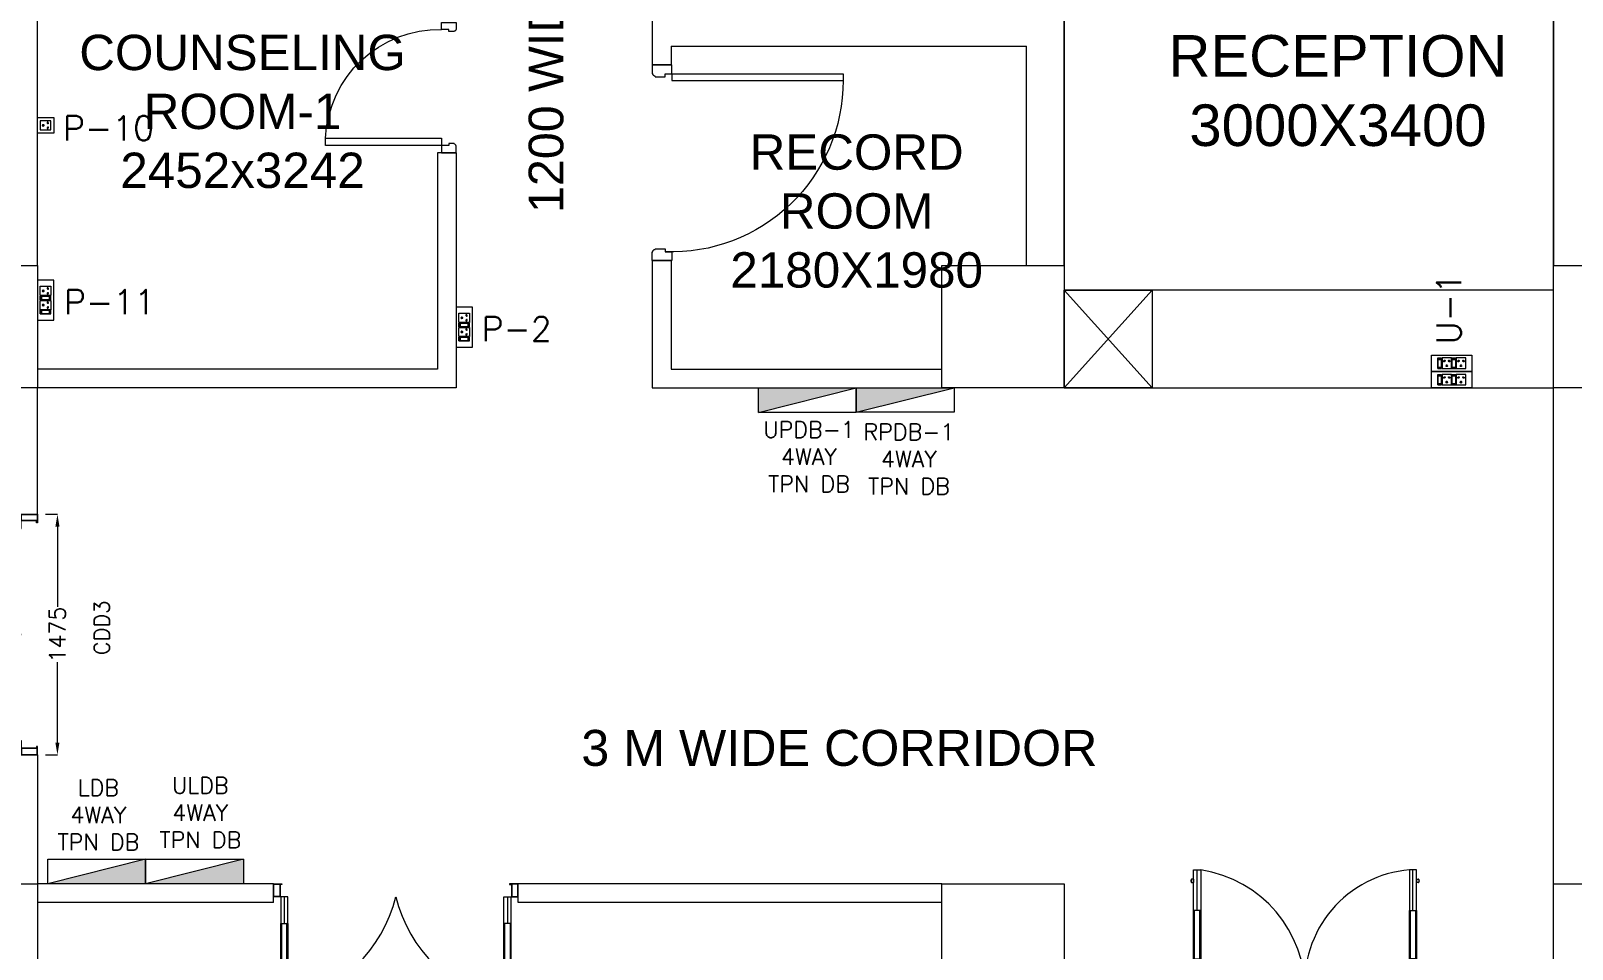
# Model space of a CAD drawing. Extents: x 3552052 to 4102982, y -707811 to -630695.
# Drawn here: x 3680822 to 3690273, y -648845 to -643215 of the extents above; entities that cross this region are included whole.
import ezdxf
from ezdxf.enums import TextEntityAlignment as Align

# ---------------------------------------------------------------- set-up
doc = ezdxf.new("R2010")
doc.units = 0
doc.header["$LTSCALE"] = 6
doc.header["$MEASUREMENT"] = 0
doc.linetypes.add('CONTINU', pattern=[0])
doc.layers.get('Defpoints').update_dxf_attribs({"linetype": 'CONTINUOUS', "lineweight": 0})
for name, color, linetype, lineweight in [('1200 Door', 144, 'CONTINUOUS', 0), ('COL', 5, 'CONTINUOUS', 0), ('D.F', 251, 'CONTINUOUS', 0), ('DIM', 7, 'CONTINUOUS', 0), ('DOOR', 44, 'CONTINUOUS', 0), ('Double Leaf Door', 4, 'CONTINUOUS', 0), ('ELE-1 NO 6-16A RAW POWER SOCKET', 1, 'CONTINUOUS', 0), ('ELE-2NOS OF 6-16 RAW POWER SOCKET', 1, 'CONTINUOUS', 0), ('ELE-4M UPS P.SB', 3, 'CONTINUOUS', 0), ('ELE-SOCKET TEXT', 7, 'CONTINUOUS', 25), ('ELE. 2N0S OF 6-16 UPS SOCKETS', 191, 'CONTINUOUS', 0), ('ELE. DB', 1, 'CONTINUOUS', 0), ('ELE.DB', 1, 'CONTINUOUS', 0), ('FUR', 21, 'CONTINUOUS', 0), ('hatch', 252, 'CONTINUOUS', 0), ('Staircase', 7, 'CONTINUOUS', 0), ('WALL', 8, 'CONTINUOUS', 0)]:
    doc.layers.add(name, color=color, linetype=linetype, lineweight=lineweight)
doc.styles.add('ARIAL', font='arial.ttf')
doc.styles.add('ROMANS', font='romans.shx')
doc.styles.get("Standard").update_dxf_attribs({"font": 'SIMPLEX'})
doc.dimstyles.new('AEPL1', dxfattribs={"dimtxt": 100, "dimasz": 75, "dimexe": 1.25, "dimexo": 50, "dimtad": 0, "dimdec": 0, "dimtxsty": 'ROMANS', "dimcen": 2.5, "dimclrd": 7, "dimclre": 7, "dimadec": 0, "dimazin": 0, "dimtfac": 1, "dimtdec": 0, "dimtmove": 0, "dimatfit": 3, "dimfxl": 1, "dimlwd": 0, "dimlwe": 0, "dimarcsym": 0})

# ---------------------------------------------------------------- blocks, each defined once
blk = doc.blocks.new('6MODULE-UPS')
at = {"layer": 'ELE. 2N0S OF 6-16 UPS SOCKETS', "color": 223, "lineweight": 0}
for p, q in [((-6, 92), (-6, 20)), ((-6, 92), (-6, 20)), ((19, 92), (-6, 92)), ((-6, 92), (19, 92)), ((-6, 20), (19, 20)), ((-4, 84), (-4, 28)), ((17, 84), (-4, 84)), ((-4, 30), (17, 30)), ((-4, 28), (17, 28)), ((17, 28), (17, 84)), ((19, 20), (19, 92)), ((24, 92), (87, 92)), ((24, 20), (24, 92)), ((87, 20), (24, 20)), ((87, 92), (87, 20)), ((91, 92), (91, 20)), ((91, 92), (91, 20)), ((116, 92), (91, 92)), ((91, 92), (116, 92)), ((91, 20), (116, 20)), ((93, 84), (93, 28)), ((114, 84), (93, 84)), ((93, 30), (114, 30)), ((93, 28), (114, 28)), ((114, 28), (114, 84)), ((116, 20), (116, 92)), ((120, 20), (120, 92)), ((120, 92), (184, 92)), ((184, 20), (120, 20)), ((184, 92), (184, 20))]:
    blk.add_line(p, q, dxfattribs=at)
blk.add_lwpolyline([(-48, 0), (226, 0), (226, 112), (-48, 112)], close=True, dxfattribs=at)
for centre, radius, start, end in [((37, 42), 4.24, 5.2689, 272.51), ((41, 39), 3.42, 202.6838, 75.0951), ((55, 74), 4.92, 307.1584, 232.8416), ((55, 69), 3.14, 161.4031, 18.5969), ((70, 39), 3.42, 104.9049, 337.3162), ((73, 42), 4.24, 267.49, 174.7311), ((134, 42), 4.24, 5.2689, 272.51), ((137, 39), 3.42, 202.6838, 75.0951), ((152, 74), 4.92, 307.1584, 232.8416), ((152, 69), 3.14, 161.4031, 18.5969), ((167, 39), 3.42, 104.9049, 337.3162), ((170, 42), 4.24, 267.49, 174.7311)]:
    blk.add_arc(centre, radius, start, end, dxfattribs=at)
blk = doc.blocks.new('UPS DB')
at = {"layer": 'hatch'}
h = blk.add_hatch(color=3, dxfattribs=at)
h.dxf.hatch_style = 1
h.paths.add_polyline_path([(0, -150), (600, -150), (600, 0)])
at = {"layer": 'ELE. DB', "color": 3}
blk.add_line((600, 0), (0, -150), dxfattribs=at)
blk.add_lwpolyline([(0, 0), (600, 0), (600, -150), (0, -150)], close=True, dxfattribs=at)
blk = doc.blocks.new('FREAWFRED')
at = {"layer": 'ELE.DB'}
h = blk.add_hatch(color=1, dxfattribs=at)
h.dxf.hatch_style = 1
h.paths.add_polyline_path([(149.9, 0), (149.9, 600), (0, 600)])
blk.add_line((0, 600), (149.9, 0), dxfattribs=at)
blk.add_lwpolyline([(0, 0), (0, 600), (149.9, 600), (149.9, 0)], close=True, dxfattribs=at)
blk = doc.blocks.new('Z$W@#1841')
at = {"layer": 'DOOR'}
blk.add_lwpolyline([(482, 633), (482, -167), (533, -167), (533, 633)], close=True, dxfattribs=at)
for points in [[(-254, -218), (-268, -218), (-268, -167), (-317, -167), (-317, -267), (-268, -267), (-268, -265, 0.414214), (-256, -254), (-254, -254)], [(519, -218), (533, -218), (533, -167), (583, -167), (583, -267), (533, -267), (533, -265, -0.414214), (522, -254), (519, -254)]]:
    blk.add_lwpolyline(points, format="xyb", close=True, dxfattribs=at)
at = {"layer": 'DOOR', "color": 145}
blk.add_arc((518, -152), 786, 92.6177, 181.1129, dxfattribs=at)
blk = doc.blocks.new('1800x80')
at = {"layer": 'Double Leaf Door'}
for points in [[(101770.4, -25417.9), (101775.3, -25417.9), (101775.3, -25121.4), (101770.4, -25121.4)], [(101814, -25121.4), (101809.1, -25121.4), (101809.1, -25417.9), (101814, -25417.9)], [(103113.4, -25121.4), (103118.4, -25121.4), (103118.4, -25417.9), (103113.4, -25417.9)], [(103157.1, -25417.9), (103152.1, -25417.9), (103152.1, -25121.4), (103157.1, -25121.4)]]:
    blk.add_hatch(color=6, dxfattribs=at).paths.add_polyline_path(points)
at = {"layer": 'Double Leaf Door', "color": 8}
for p, q in [((101770.4, -25581.8), (101770.4, -24927.6)), ((101770.4, -24927.6), (101814, -24927.6)), ((101792.2, -25121.4), (101792.2, -24927.6)), ((101814, -24927.6), (101814, -25581.8)), ((103157.1, -24927.6), (103113.4, -24927.6)), ((103113.4, -24927.6), (103113.4, -25581.8)), ((103135.3, -25121.4), (103135.3, -24927.6)), ((103157.1, -25581.8), (103157.1, -24927.6)), ((101756, -24985.1), (101756, -25003.1)), ((101770.4, -24983.1), (101758, -24983.1)), ((101758, -25005), (101770.4, -25005)), ((101770.4, -24983.1), (101770.4, -25005)), ((103157.1, -24983.1), (103169.5, -24983.1)), ((103157.1, -24983.1), (103157.1, -25005)), ((103169.5, -25005), (103157.1, -25005)), ((103171.5, -24985.1), (103171.5, -25003.1)), ((101792.2, -25581.8), (101792.2, -25417.9)), ((103135.3, -25581.8), (103135.3, -25417.9)), ((101726.2, -25581.8), (101726.2, -25681.8)), ((101766.4, -25581.8), (101726.2, -25581.8)), ((101728.2, -25583.8), (101728.2, -25679.8)), ((101764.4, -25583.8), (101728.2, -25583.8)), ((101764.4, -25678.9), (101764.4, -25583.8)), ((101766.4, -25676.9), (101766.4, -25581.8)), ((101814, -25581.8), (101770.4, -25581.8)), ((103113.4, -25581.8), (103157.1, -25581.8)), ((103161.1, -25676.9), (103161.1, -25581.8)), ((103161.1, -25581.8), (103201.2, -25581.8)), ((103163, -25678.9), (103163, -25583.8)), ((103163, -25583.8), (103199.3, -25583.8)), ((103199.3, -25583.8), (103199.3, -25679.8)), ((103201.2, -25581.8), (103201.2, -25681.8)), ((101726.2, -25681.8), (101766.4, -25681.8)), ((101728.2, -25679.8), (101766.4, -25679.8)), ((101776.3, -25678.9), (101764.4, -25678.9)), ((101778.3, -25676.9), (101766.4, -25676.9)), ((101766.4, -25679.8), (101776.3, -25679.8)), ((101766.4, -25681.8), (101778.3, -25681.8)), ((101776.3, -25679.8), (101776.3, -25678.9)), ((101778.3, -25681.8), (101778.3, -25676.9)), ((103149.1, -25681.8), (103149.1, -25676.9)), ((103149.1, -25676.9), (103161.1, -25676.9)), ((103161.1, -25681.8), (103149.1, -25681.8)), ((103151.1, -25679.8), (103151.1, -25678.9)), ((103151.1, -25678.9), (103163, -25678.9)), ((103161.1, -25679.8), (103151.1, -25679.8)), ((103199.3, -25679.8), (103161.1, -25679.8)), ((103201.2, -25681.8), (103161.1, -25681.8))]:
    blk.add_line(p, q, dxfattribs=at)
at = {"layer": 'Double Leaf Door', "color": 6}
for p, q in [((101814, -25121.4), (101770.4, -25121.4)), ((101770.4, -25121.4), (101770.4, -25417.9)), ((101775.3, -25417.9), (101775.3, -25121.4)), ((101809.1, -25417.9), (101809.1, -25121.4)), ((101814, -25417.9), (101814, -25121.4)), ((103113.4, -25417.9), (103113.4, -25121.4)), ((103113.4, -25121.4), (103157.1, -25121.4)), ((103118.4, -25417.9), (103118.4, -25121.4)), ((103152.1, -25417.9), (103152.1, -25121.4)), ((103157.1, -25121.4), (103157.1, -25417.9)), ((101770.4, -25417.9), (101814, -25417.9)), ((103157.1, -25417.9), (103113.4, -25417.9))]:
    blk.add_line(p, q, dxfattribs=at)
at = {"layer": 'Double Leaf Door', "color": 6, "ltscale": 100}
for p, q in [((101809.1, -25121.4), (101809.1, -25417.9)), ((103118.4, -25121.4), (103118.4, -25417.9))]:
    blk.add_line(p, q, dxfattribs=at)
at = {"layer": 'Double Leaf Door', "color": 6}
for points in [[(101770.4, -25121.4), (101770.4, -25417.9), (101775.3, -25417.9), (101775.3, -25121.4), (101770.4, -25121.4)], [(101814, -25121.4), (101814, -25417.9), (101809.1, -25417.9), (101809.1, -25121.4), (101814, -25121.4)], [(103113.4, -25121.4), (103113.4, -25417.9), (103118.4, -25417.9), (103118.4, -25121.4), (103113.4, -25121.4)], [(103157.1, -25121.4), (103157.1, -25417.9), (103152.1, -25417.9), (103152.1, -25121.4), (103157.1, -25121.4)]]:
    blk.add_lwpolyline(points, dxfattribs=at)
at = {"layer": 'Double Leaf Door', "ltscale": 5000}
for points in [[(101770.4, -25121.4), (101770.4, -25417.9), (101775.3, -25417.9), (101775.3, -25121.4), (101770.4, -25121.4)], [(103157.1, -25121.4), (103157.1, -25417.9), (103152.1, -25417.9), (103152.1, -25121.4), (103157.1, -25121.4)]]:
    blk.add_lwpolyline(points, dxfattribs=at)
at = {"layer": 'Double Leaf Door', "color": 8}
for centre, radius, start, end in [((101731.8, -25658.9), 736, 6.01421, 83.58626), ((103143.1, -25606.8), 679.9, 92.50464, 177.89489), ((101756, -24994.1), 3.72, 90, 270), ((101758, -24985.1), 1.98, 90, 180), ((101758, -25003.1), 1.98, 180, 270), ((103169.5, -24985.1), 1.98, 0, 90), ((103169.5, -25003.1), 1.98, 270, 0), ((103171.5, -24994.1), 3.72, 270, 90)]:
    blk.add_arc(centre, radius, start, end, dxfattribs=at)
blk = doc.blocks.new('*D674')
at = {"layer": 'Defpoints', "color": 0, "linetype": 'ByBlock', "transparency": 16777216}
for p in [(3680862.6, -646178.9), (3680985.3, -646178.9), (3680862.6, -647653.9)]:
    blk.add_point(p, dxfattribs=at)
at = {"layer": 'DIM', "color": 7, "linetype": 'ByBlock', "lineweight": 0, "transparency": 16777216}
for p, q in [((3680912.6, -646178.9), (3680986.6, -646178.9)), ((3680985.3, -646253.9), (3680985.3, -646746.7)), ((3680985.3, -647578.9), (3680985.3, -647086.1)), ((3680912.6, -647653.9), (3680986.6, -647653.9))]:
    blk.add_line(p, q, dxfattribs=at)
at = {"layer": 'DIM', "color": 7, "linetype": 'ByBlock', "transparency": 16777216}
for points in [[(3680972.8, -646253.9), (3680997.8, -646253.9), (3680985.3, -646178.9)], [(3680972.8, -647578.9), (3680997.8, -647578.9), (3680985.3, -647653.9)]]:
    blk.add_solid(points, dxfattribs=at)
at = {"layer": 'DIM', "color": 0, "linetype": 'ByBlock', "transparency": 16777216, "insert": (3680985.3, -646916.4), "char_height": 100, "attachment_point": 5, "rotation": 90, "style": 'ROMANS'}
blk.add_mtext('1475', dxfattribs=at)
blk = doc.blocks.new('2000x80')
at = {"layer": 'Double Leaf Door'}
for points in [[(104210, -25357.6), (104215, -25357.6), (104215, -25061.1), (104210, -25061.1)], [(104253.7, -25061.1), (104248.7, -25061.1), (104248.7, -25357.6), (104253.7, -25357.6)], [(105533.1, -25061.1), (105538, -25061.1), (105538, -25357.6), (105533.1, -25357.6)], [(105576.7, -25357.6), (105571.8, -25357.6), (105571.8, -25061.1), (105576.7, -25061.1)]]:
    blk.add_hatch(color=6, dxfattribs=at).paths.add_polyline_path(points)
at = {"layer": 'Double Leaf Door', "color": 8}
for p, q in [((104210, -25567.2), (104210, -24813)), ((104210, -24813), (104253.7, -24813)), ((104231.9, -25061.1), (104231.9, -24813)), ((104253.7, -24813), (104253.7, -25567.2)), ((105576.7, -24813), (105533.1, -24813)), ((105533.1, -24813), (105533.1, -25567.2)), ((105554.9, -25061.1), (105554.9, -24813)), ((105576.7, -25567.2), (105576.7, -24813)), ((104195.7, -24870.5), (104195.7, -24888.5)), ((104210, -24868.6), (104197.6, -24868.6)), ((104197.6, -24890.5), (104210, -24890.5)), ((104210, -24868.6), (104210, -24890.5)), ((105576.7, -24868.6), (105589.2, -24868.6)), ((105576.7, -24868.6), (105576.7, -24890.5)), ((105589.2, -24890.5), (105576.7, -24890.5)), ((105591.1, -24870.5), (105591.1, -24888.5)), ((104231.9, -25567.2), (104231.9, -25357.6)), ((105554.9, -25567.2), (105554.9, -25357.6)), ((104165.9, -25567.2), (104165.9, -25647.2)), ((104206.1, -25567.2), (104165.9, -25567.2)), ((104167.9, -25569.2), (104167.9, -25645.3)), ((104204.1, -25569.2), (104167.9, -25569.2)), ((104204.1, -25644.3), (104204.1, -25569.2)), ((104206.1, -25642.3), (104206.1, -25567.2)), ((104253.7, -25567.2), (104210, -25567.2)), ((105533.1, -25567.2), (105576.7, -25567.2)), ((105580.7, -25642.3), (105580.7, -25567.2)), ((105580.7, -25567.2), (105620.9, -25567.2)), ((105582.7, -25644.3), (105582.7, -25569.2)), ((105582.7, -25569.2), (105618.9, -25569.2)), ((105618.9, -25569.2), (105618.9, -25645.3)), ((105620.9, -25567.2), (105620.9, -25647.2)), ((104165.9, -25647.2), (104206.1, -25647.2)), ((104167.9, -25645.3), (104206.1, -25645.3)), ((104216, -25644.3), (104204.1, -25644.3)), ((104218, -25642.3), (104206.1, -25642.3)), ((104206.1, -25645.3), (104216, -25645.3)), ((104206.1, -25647.2), (104218, -25647.2)), ((104216, -25645.3), (104216, -25644.3)), ((104218, -25647.2), (104218, -25642.3)), ((105568.8, -25647.2), (105568.8, -25642.3)), ((105568.8, -25642.3), (105580.7, -25642.3)), ((105580.7, -25647.2), (105568.8, -25647.2)), ((105570.8, -25645.3), (105570.8, -25644.3)), ((105570.8, -25644.3), (105582.7, -25644.3)), ((105580.7, -25645.3), (105570.8, -25645.3)), ((105618.9, -25645.3), (105580.7, -25645.3)), ((105620.9, -25647.2), (105580.7, -25647.2))]:
    blk.add_line(p, q, dxfattribs=at)
at = {"layer": 'Double Leaf Door', "color": 6}
for p, q in [((104253.7, -25061.1), (104210, -25061.1)), ((104210, -25061.1), (104210, -25357.6)), ((104215, -25357.6), (104215, -25061.1)), ((104248.7, -25357.6), (104248.7, -25061.1)), ((104253.7, -25357.6), (104253.7, -25061.1)), ((105533.1, -25357.6), (105533.1, -25061.1)), ((105533.1, -25061.1), (105576.7, -25061.1)), ((105538, -25357.6), (105538, -25061.1)), ((105571.8, -25357.6), (105571.8, -25061.1)), ((105576.7, -25061.1), (105576.7, -25357.6)), ((104210, -25357.6), (104253.7, -25357.6)), ((105576.7, -25357.6), (105533.1, -25357.6))]:
    blk.add_line(p, q, dxfattribs=at)
at = {"layer": 'Double Leaf Door', "color": 6, "ltscale": 100}
for p, q in [((104248.7, -25061.1), (104248.7, -25357.6)), ((105538, -25061.1), (105538, -25357.6))]:
    blk.add_line(p, q, dxfattribs=at)
at = {"layer": 'Double Leaf Door', "color": 6}
for points in [[(104210, -25061.1), (104210, -25357.6), (104215, -25357.6), (104215, -25061.1), (104210, -25061.1)], [(104253.7, -25061.1), (104253.7, -25357.6), (104248.7, -25357.6), (104248.7, -25061.1), (104253.7, -25061.1)], [(105533.1, -25061.1), (105533.1, -25357.6), (105538, -25357.6), (105538, -25061.1), (105533.1, -25061.1)], [(105576.7, -25061.1), (105576.7, -25357.6), (105571.8, -25357.6), (105571.8, -25061.1), (105576.7, -25061.1)]]:
    blk.add_lwpolyline(points, dxfattribs=at)
at = {"layer": 'Double Leaf Door', "ltscale": 5000}
for points in [[(104210, -25061.1), (104210, -25357.6), (104215, -25357.6), (104215, -25061.1), (104210, -25061.1)], [(105576.7, -25061.1), (105576.7, -25357.6), (105571.8, -25357.6), (105571.8, -25061.1), (105576.7, -25061.1)]]:
    blk.add_lwpolyline(points, dxfattribs=at)
at = {"layer": 'Double Leaf Door', "color": 8}
for centre, radius, start, end in [((104143.8, -25554.6), 749.7, 359.03214, 81.57239), ((105589, -25508.8), 698.1, 94.59437, 184.8011), ((104195.7, -24879.5), 3.72, 90, 270), ((104197.6, -24870.5), 1.98, 90, 180), ((104197.6, -24888.5), 1.98, 180, 270), ((105589.2, -24870.5), 1.98, 0, 90), ((105589.2, -24888.5), 1.98, 270, 0), ((105591.1, -24879.5), 3.72, 270, 90)]:
    blk.add_arc(centre, radius, start, end, dxfattribs=at)
blk = doc.blocks.new('A$C19B8274B')
at = {"layer": 'DOOR'}
for p, q in [((-45, 925), (-80, 925)), ((-80, 50), (-80, 925)), ((-45, 50), (-45, 925)), ((-45, 50), (-80, 50)), ((-955, -50), (-955, -47.5)), ((-940, -35), (-942.5, -35)), ((-60, -35), (-57.5, -35)), ((-45, -50), (-45, -47.5))]:
    blk.add_line(p, q, dxfattribs=at)
for points in [[(-940, 15), (-955, 15), (-955, 50), (-1000, 50), (-1000, -50), (-955, -50)], [(-940, -35), (-940, 15)], [(-60, 15), (-45, 15), (-45, 50), (0, 50), (0, -50), (-45, -50)], [(-60, -35), (-60, 15)]]:
    blk.add_lwpolyline(points, dxfattribs=at)
at = {"layer": 'DOOR', "color": 145}
blk.add_arc((-80, 50), 875, 90, 182.29244, dxfattribs=at)
at = {"layer": 'DOOR'}
for centre, start, end in [((-955, -35), 270, 0), ((-45, -35), 180, 270)]:
    blk.add_arc(centre, 12.5, start, end, dxfattribs=at)
blk = doc.blocks.new('1500x80')
at = {"layer": 'Double Leaf Door'}
for points in [[(99336.2, -25417.9), (99341.1, -25417.9), (99341.1, -25121.4), (99336.2, -25121.4)], [(99379.8, -25121.4), (99374.8, -25121.4), (99374.8, -25417.9), (99379.8, -25417.9)], [(100704.2, -25121.4), (100709.2, -25121.4), (100709.2, -25417.9), (100704.2, -25417.9)], [(100747.8, -25417.9), (100742.9, -25417.9), (100742.9, -25121.4), (100747.8, -25121.4)]]:
    blk.add_hatch(color=6, dxfattribs=at).paths.add_polyline_path(points)
at = {"layer": 'Double Leaf Door', "color": 8}
for p, q in [((99336.2, -25581.8), (99336.2, -24927.6)), ((99336.2, -24927.6), (99379.8, -24927.6)), ((99358, -25121.4), (99358, -24927.6)), ((99379.8, -24927.6), (99379.8, -25581.8)), ((100747.8, -24927.6), (100704.2, -24927.6)), ((100704.2, -24927.6), (100704.2, -25581.8)), ((100726, -25121.4), (100726, -24927.6)), ((100747.8, -25581.8), (100747.8, -24927.6)), ((99321.8, -24985.1), (99321.8, -25003.1)), ((99336.2, -24983.1), (99323.7, -24983.1)), ((99323.7, -25005), (99336.2, -25005)), ((99336.2, -24983.1), (99336.2, -25005)), ((100747.8, -24983.1), (100760.3, -24983.1)), ((100747.8, -24983.1), (100747.8, -25005)), ((100760.3, -25005), (100747.8, -25005)), ((100762.2, -24985.1), (100762.2, -25003.1)), ((99358, -25581.8), (99358, -25417.9)), ((100726, -25581.8), (100726, -25417.9)), ((99292, -25581.8), (99292, -25661.8)), ((99332.2, -25581.8), (99292, -25581.8)), ((99294, -25583.8), (99294, -25659.8)), ((99330.2, -25583.8), (99294, -25583.8)), ((99330.2, -25658.9), (99330.2, -25583.8)), ((99332.2, -25656.9), (99332.2, -25581.8)), ((99379.8, -25581.8), (99336.2, -25581.8)), ((100704.2, -25581.8), (100747.8, -25581.8)), ((100751.8, -25656.9), (100751.8, -25581.8)), ((100751.8, -25581.8), (100792, -25581.8)), ((100753.8, -25658.9), (100753.8, -25583.8)), ((100753.8, -25583.8), (100790, -25583.8)), ((100790, -25583.8), (100790, -25659.8)), ((100792, -25581.8), (100792, -25661.8)), ((99292, -25661.8), (99332.2, -25661.8)), ((99294, -25659.8), (99332.2, -25659.8)), ((99342.1, -25658.9), (99330.2, -25658.9)), ((99344.1, -25656.9), (99332.2, -25656.9)), ((99332.2, -25659.8), (99342.1, -25659.8)), ((99332.2, -25661.8), (99344.1, -25661.8)), ((99342.1, -25659.8), (99342.1, -25658.9)), ((99344.1, -25661.8), (99344.1, -25656.9)), ((100739.9, -25661.8), (100739.9, -25656.9)), ((100739.9, -25656.9), (100751.8, -25656.9)), ((100751.8, -25661.8), (100739.9, -25661.8)), ((100741.9, -25659.8), (100741.9, -25658.9)), ((100741.9, -25658.9), (100753.8, -25658.9)), ((100751.8, -25659.8), (100741.9, -25659.8)), ((100790, -25659.8), (100751.8, -25659.8)), ((100792, -25661.8), (100751.8, -25661.8))]:
    blk.add_line(p, q, dxfattribs=at)
at = {"layer": 'Double Leaf Door', "color": 6}
for p, q in [((99379.8, -25121.4), (99336.2, -25121.4)), ((99336.2, -25121.4), (99336.2, -25417.9)), ((99341.1, -25417.9), (99341.1, -25121.4)), ((99374.8, -25417.9), (99374.8, -25121.4)), ((99379.8, -25417.9), (99379.8, -25121.4)), ((100704.2, -25417.9), (100704.2, -25121.4)), ((100704.2, -25121.4), (100747.8, -25121.4)), ((100709.2, -25417.9), (100709.2, -25121.4)), ((100742.9, -25417.9), (100742.9, -25121.4)), ((100747.8, -25121.4), (100747.8, -25417.9)), ((99336.2, -25417.9), (99379.8, -25417.9)), ((100747.8, -25417.9), (100704.2, -25417.9))]:
    blk.add_line(p, q, dxfattribs=at)
at = {"layer": 'Double Leaf Door', "color": 6, "ltscale": 100}
for p, q in [((99374.8, -25121.4), (99374.8, -25417.9)), ((100709.2, -25121.4), (100709.2, -25417.9))]:
    blk.add_line(p, q, dxfattribs=at)
at = {"layer": 'Double Leaf Door', "color": 6}
for points in [[(99336.2, -25121.4), (99336.2, -25417.9), (99341.1, -25417.9), (99341.1, -25121.4), (99336.2, -25121.4)], [(99379.8, -25121.4), (99379.8, -25417.9), (99374.8, -25417.9), (99374.8, -25121.4), (99379.8, -25121.4)], [(100704.2, -25121.4), (100704.2, -25417.9), (100709.2, -25417.9), (100709.2, -25121.4), (100704.2, -25121.4)], [(100747.8, -25121.4), (100747.8, -25417.9), (100742.9, -25417.9), (100742.9, -25121.4), (100747.8, -25121.4)]]:
    blk.add_lwpolyline(points, dxfattribs=at)
at = {"layer": 'Double Leaf Door', "ltscale": 5000}
for points in [[(99336.2, -25121.4), (99336.2, -25417.9), (99341.1, -25417.9), (99341.1, -25121.4), (99336.2, -25121.4)], [(100747.8, -25121.4), (100747.8, -25417.9), (100742.9, -25417.9), (100742.9, -25121.4), (100747.8, -25121.4)]]:
    blk.add_lwpolyline(points, dxfattribs=at)
at = {"layer": 'Double Leaf Door', "color": 8}
for centre, radius, start, end in [((99175.8, -25796.3), 892.3, 13.90597, 76.78637), ((100908.2, -25796.3), 892.3, 103.21363, 166.09403), ((99321.8, -24994.1), 3.72, 90, 270), ((99323.7, -24985.1), 1.98, 90, 180), ((99323.7, -25003.1), 1.98, 180, 270), ((100760.3, -24985.1), 1.98, 0, 90), ((100760.3, -25003.1), 1.98, 270, 0), ((100762.2, -24994.1), 3.72, 270, 90)]:
    blk.add_arc(centre, radius, start, end, dxfattribs=at)
blk = doc.blocks.new('RTUH 6U')
at = {"layer": 'ELE-2NOS OF 6-16 RAW POWER SOCKET', "color": 30, "lineweight": 0, "ltscale": 300}
for p, q in [((-312, -26), (-227, -26)), ((-312, -124), (-312, -26)), ((-227, -124), (-312, -124)), ((-227, -26), (-227, -124)), ((-187, -26), (-221, -26)), ((-221, -26), (-221, -124)), ((-187, -124), (-221, -124)), ((-221, -124), (-187, -124)), ((-190, -37), (-218, -37)), ((-218, -37), (-218, -113)), ((-190, -40), (-218, -40)), ((-218, -113), (-190, -113)), ((-190, -113), (-190, -37)), ((-187, -124), (-187, -26)), ((-187, -124), (-187, -26)), ((-181, -124), (-181, -26)), ((-181, -26), (-96, -26)), ((-96, -124), (-181, -124)), ((-96, -26), (-96, -124)), ((-57, -26), (-91, -26)), ((-91, -26), (-91, -124)), ((-57, -124), (-91, -124)), ((-91, -124), (-57, -124)), ((-60, -37), (-88, -37)), ((-88, -37), (-88, -113)), ((-60, -40), (-88, -40)), ((-88, -113), (-60, -113)), ((-60, -113), (-60, -37)), ((-57, -124), (-57, -26)), ((-57, -124), (-57, -26))]:
    blk.add_line(p, q, dxfattribs=at)
blk.add_lwpolyline([(0, 0), (-368, 0), (-368, -150), (0, -150)], close=True, dxfattribs=at)
for centre, radius, start, end in [((-293, -56), 5.7, 87.49, 354.7311), ((-289, -52), 4.6, 284.9049, 157.3162), ((-269, -99), 6.62, 127.1584, 52.8416), ((-269, -92), 4.22, 341.4031, 198.5969), ((-249, -52), 4.6, 22.6838, 255.0951), ((-245, -56), 5.7, 185.2689, 92.51), ((-163, -56), 5.7, 87.49, 354.7311), ((-159, -52), 4.6, 284.9049, 157.3162), ((-139, -99), 6.62, 127.1584, 52.8416), ((-139, -92), 4.22, 341.4031, 198.5969), ((-119, -52), 4.6, 22.6838, 255.0951), ((-115, -56), 5.7, 185.2689, 92.51)]:
    blk.add_arc(centre, radius, start, end, dxfattribs=at)
blk = doc.blocks.new('DFGFG')
at = {"layer": 'ELE-1 NO 6-16A RAW POWER SOCKET', "lineweight": 0}
for p, q in [((3576640.4, -687309.1), (3576640.4, -687365.8)), ((3576705.1, -687309.1), (3576640.4, -687309.1)), ((3576705.1, -687365.8), (3576705.1, -687309.1)), ((3576640.4, -687365.8), (3576705.1, -687365.8))]:
    blk.add_line(p, q, dxfattribs=at)
blk.add_lwpolyline([(3576722.8, -687289.1), (3576722.8, -687386.2), (3576622.8, -687386.2), (3576622.8, -687289.1)], close=True, dxfattribs=at)
for centre, radius, start, end in [((3576685.4, -687321.3), 3.8, 357.48997, 264.73109), ((3576688, -687324.3), 3.07, 194.90486, 67.31619), ((3576656.8, -687337.5), 4.41, 37.15837, 322.84163), ((3576661.2, -687337.5), 2.81, 251.40312, 108.59688), ((3576685.4, -687353.6), 3.8, 95.26891, 2.51003), ((3576688, -687350.6), 3.07, 292.68381, 165.09514)]:
    blk.add_arc(centre, radius, start, end, dxfattribs=at)

msp = doc.modelspace()

# ---------------------------------------------------------------- linework, layer by layer
at = {"layer": 'COL', "color": 8}
for points in [[(3680112.6, -645403.9), (3680112.6, -644653.9), (3680862.6, -644653.9), (3680862.6, -645403.9)], [(3686407.6, -645403.9), (3686407.6, -644653.9), (3687157.6, -644653.9), (3687157.6, -645403.9)], [(3690157.6, -645403.9), (3690157.6, -644653.9), (3690907.6, -644653.9), (3690907.6, -645403.9)], [(3680112.6, -648443.9), (3680862.6, -648443.9), (3680862.6, -649193.9), (3680112.6, -649193.9)]]:
    msp.add_lwpolyline(points, close=True, dxfattribs=at)
at = {"layer": 'COL', "color": 8, "elevation": 0}
msp.add_lwpolyline([(3686407.6, -648443.9), (3687157.6, -648443.9), (3687157.6, -649193.9), (3686407.6, -649193.9)], close=True, dxfattribs=at)
at = {"layer": 'D.F', "color": 8}
msp.add_lwpolyline([(3690157.6, -648444.1), (3690907.6, -648444.1), (3690907.6, -649194.1), (3690157.6, -649194.1)], close=True, dxfattribs=at)
at = {"layer": 'FUR', "color": 8, "lineweight": 0, "ltscale": 15}
for points in [[(3687157.6, -645403.9), (3687157.6, -644803.9), (3687697.6, -644803.9), (3687697.6, -645403.9)], [(3690157.6, -645403.9), (3690157.6, -644803.9), (3687157.6, -644803.9), (3687157.6, -645403.9)]]:
    msp.add_lwpolyline(points, close=True, dxfattribs=at)
at = {"layer": 'Staircase', "color": 8, "lineweight": 0}
for points in [[(3687697.6, -645403.9), (3687157.6, -644803.9)], [(3687157.6, -645403.9), (3687697.6, -644803.9)]]:
    msp.add_lwpolyline(points, dxfattribs=at)
at = {"layer": 'WALL', "color": 8, "linetype": 'ByBlock'}
for p, q in [((3680862.6, -644653.9), (3680862.6, -642046.4)), ((3687157.6, -644653.9), (3687157.6, -642003.8)), ((3687157.6, -642003.9), (3687157.6, -644653.9)), ((3684632.7, -643079), (3684632.7, -643424)), ((3684747.7, -643309), (3686927.6, -643309)), ((3684747.7, -643309), (3684747.7, -643424)), ((3686927.7, -644653.9), (3686927.7, -643309)), ((3684632.7, -643424), (3684747.7, -643424)), ((3683314.7, -643962.6), (3683314.7, -645288.9)), ((3683314.7, -643962.6), (3683314.7, -645288.9)), ((3683429.7, -643962.6), (3683314.7, -643962.6)), ((3683429.7, -643962.6), (3683429.7, -645403.9)), ((3684632.7, -644624), (3684632.7, -645403.9)), ((3684632.7, -644624), (3684747.7, -644624)), ((3684747.7, -644624), (3684747.7, -645288.9)), ((3683314.7, -645288.9), (3680862.6, -645288.9)), ((3684747.7, -645288.9), (3686407.6, -645288.9)), ((3680862.6, -646178.9), (3680862.6, -645403.9)), ((3683429.7, -645403.9), (3680862.6, -645403.9)), ((3684632.7, -645403.9), (3686407.6, -645403.9)), ((3690157.6, -648444.1), (3690157.6, -645403.9)), ((3680862.6, -647653.9), (3680862.6, -648443.9)), ((3682310, -648443.9, 0), (3680862.6, -648443.9)), ((3682310, -648558.9, 0), (3682310, -648443.9, 0)), ((3683810, -648558.9, 0), (3683810, -648443.9, 0)), ((3686407.6, -648443.9, 0), (3683810, -648443.9, 0)), ((3682310, -648558.9, 0), (3680862.6, -648558.9)), ((3686407.6, -648558.9, 0), (3683810, -648558.9, 0))]:
    msp.add_line(p, q, dxfattribs=at)
at = {"layer": 'WALL', "color": 8, "lineweight": 0}
for p, q in [((3690157.6, -644653.9), (3690157.6, -642003.9)), ((3680747.6, -646178.9), (3680862.6, -646178.9)), ((3680747.6, -647653.9), (3680862.6, -647653.9))]:
    msp.add_line(p, q, dxfattribs=at)
at = {"layer": 'WALL', "color": 8, "linetype": 'ByBlock'}
msp.add_lwpolyline([(3684747.7, -638688.9), (3690157.6, -638688.9), (3690157.6, -644653.9)], dxfattribs=at)

# ---------------------------------------------------------------- block references
at = {"layer": 'DOOR', "color": 8, "linetype": 'Continuous'}
for name, p, xscale, yscale, zscale, rotation in [('Z$W@#1841', (3683192.1, -643444.7), -0.8888888889923692, 0.8888888889923692, 0.8888888888759539, 89.99999999999967), ('A$C19B8274B', (3684692.7, -643424), -1.2, 1.2, 1.2, 269.9999999999842)]:
    msp.add_blockref(name, p, dxfattribs=dict(at, xscale=xscale, yscale=yscale, zscale=zscale, rotation=rotation))
at = {"layer": 'Double Leaf Door', "color": 8}
for name, p, rotation in [('1800x80', (3655180.8, -749380.1), 90), ('1500x80', (3783102, -674105.7, 0), 180)]:
    msp.add_blockref(name, p, dxfattribs=dict(at, rotation=rotation))
msp.add_blockref('2000x80', (3583741.7, -623546.8), dxfattribs=at)
at = {"layer": 'ELE-2NOS OF 6-16 RAW POWER SOCKET', "color": 3, "linetype": 'ByBlock', "xscale": 0.6666669986440074, "yscale": 0.6666669986440074, "zscale": 0.6666669986440074, "rotation": 269.9999999999999}
for p in [(3680962.6, -644988.9), (3683529.7, -645153.9)]:
    msp.add_blockref('RTUH 6U', p, dxfattribs=at)
at = {"layer": 'ELE-4M UPS P.SB', "color": 0, "linetype": 'ByBlock'}
msp.add_blockref('DFGFG', (104239.8, 43542.9), dxfattribs=at)
at = {"layer": 'ELE. 2N0S OF 6-16 UPS SOCKETS', "xscale": -0.9026075240774036, "yscale": 0.9026075240774036, "zscale": 0.9026075240774036, "rotation": 180}
for p in [(3689453.6, -645202.5), (3689453.6, -645303.2)]:
    msp.add_blockref('6MODULE-UPS', p, dxfattribs=at)
at = {"layer": 'ELE. DB', "rotation": 179.9999999999998}
msp.add_blockref('UPS DB', (3685882.7, -645553.9), dxfattribs=at)
at = {"layer": 'ELE. DB'}
msp.add_blockref('UPS DB', (3681525.8, -648293.9, 0), dxfattribs=at)
at = {"layer": 'ELE.DB', "linetype": 'ByBlock'}
for p, rotation in [((3686482.7, -645553.8), 90), ((3680925.8, -648294, 0), 270)]:
    msp.add_blockref('FREAWFRED', p, dxfattribs=dict(at, rotation=rotation))

# ---------------------------------------------------------------- texts
at = {"layer": '1200 Door', "color": 8, "linetype": 'ByBlock', "style": 'ROMANS'}
msp.add_text('CDD3', height=94.18, rotation=90, dxfattribs=at).set_placement((3681304.5, -647042.9, -35804.4))
at = {"layer": 'DIM', "color": 8, "style": 'ARIAL'}
msp.add_text('1200 WIDE CORRIDOR', height=212.5, rotation=90, dxfattribs=at).set_placement((3684150.8, -642723.8), align=Align.BOTTOM_CENTER)
at = {"layer": 'DIM', "color": 8, "attachment_point": 5, "style": 'ARIAL'}
for s, insert, char_height, width in [('COUNSELING\\PROOM-1\\P2452x3242', (3682120.2, -643710.3), 216.75, 2086.034), ('RECEPTION\\P3000X3400', (3688836.3, -643582.8), 255, 2294.815), ('RECORD\\PROOM 2180X1980', (3685885.5, -644320.9), 216.75, 2086.034)]:
    msp.add_mtext(s, dxfattribs=dict(at, insert=insert, char_height=char_height, width=width))
at = {"layer": 'ELE-SOCKET TEXT', "color": 200, "linetype": 'CONTINU', "char_height": 150, "width": 349.838, "attachment_point": 1, "style": 'ROMANS'}
for s, insert in [('{\\C256;P-10}', (3681018.9, -643736.9)), ('{\\C256;P-11}', (3681026.1, -644802.2)), ('{\\C256;P-2}', (3683585.5, -644967.4))]:
    msp.add_mtext(s, dxfattribs=dict(at, insert=insert))
at = {"layer": 'ELE-SOCKET TEXT', "color": 200, "linetype": 'CONTINU', "insert": (3689441.1, -645136.6), "char_height": 150, "width": 349.838, "attachment_point": 1, "rotation": 90, "style": 'ROMANS'}
msp.add_mtext('{\\C256;U-1}', dxfattribs=at)
at = {"layer": 'ELE.DB', "color": 0, "char_height": 100, "attachment_point": 1}
for s, insert, width in [('\\pxqc;{\\Fromans|c0;UPDB-1 4WAY TPN DB}', (3685282.9, -645609.7), 620.822), ('\\pxqc;{\\Fromans|c0;RPDB-1 4WAY TPN DB}', (3685870.2, -645623.8), 671.872), ('\\pxqc;{\\Fromans|c0;LDB 4WAY TPN DB}', (3680900.8, -647805.6), 671.872), ('\\pxqc;{\\Fromans|c0;ULDB 4WAY TPN DB}', (3681551, -647791.5), 620.822)]:
    msp.add_mtext(s, dxfattribs=dict(at, insert=insert, width=width))
at = {"layer": 'WALL', "color": 8, "linetype": 'Continuous', "insert": (3685779.4, -647612.7), "char_height": 220.414, "width": 4941.395, "attachment_point": 5, "style": 'ARIAL'}
msp.add_mtext('3 M WIDE CORRIDOR', dxfattribs=at)

# ---------------------------------------------------------------- dimensions: what is measured, and where the dimension line sits
at = {"layer": 'DIM', "color": 8, "linetype": 'ByBlock'}
dim = msp.add_linear_dim(base=(3680985.3, -646178.9), p1=(3680862.6, -647653.9), p2=(3680862.6, -646178.9), angle=90, dimstyle='AEPL1', dxfattribs=at)
dim.commit()
dim.dimension.update_dxf_attribs({"geometry": '*D674', "text_midpoint": (3680985.3, -646916.4)})

doc.saveas('drawing.dxf')
